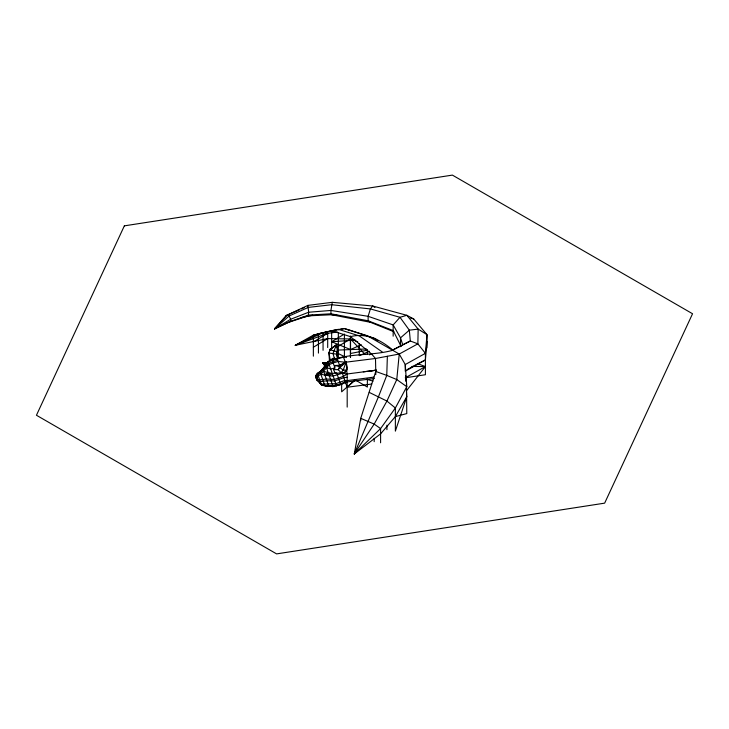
<?xml version="1.0" encoding="UTF-8"?>
<svg xmlns="http://www.w3.org/2000/svg" width="729" height="729" viewBox="0 0 729 729"><rect width="100%" height="100%" fill="white"/><g stroke="black" fill="none" stroke-linecap="round" stroke-linejoin="round"><path stroke-width="1.09" d="M350.494 336.005L350.467 357.356L350.467 336.652L331.649 330.674L313.361 335.149L295.281 345.3L327.695 338.602L350.503 338.967L357.766 341.783M387.363 356.271L386.762 375.399L378.497 396.685L354.285 453.957L380.593 433.864L395.364 416.605L406.782 396.694L406.381 390.042M331.649 349.264L331.649 330.674L344.416 328.56L367.361 335.768L399.237 354.048L405.251 364.555L405.251 371.179L425.408 359.953L426.984 341.3M401.15 346.466L393.159 330.556L368.127 320.769L330.939 313.789L308.649 315.065L290.625 321.334L274.569 328.87L286.041 315.63L307.92 305.387L332.251 302.325L372.665 305.989L406.837 315.302L418.154 329.107L417.863 343.851L399.237 354.048L396.776 379.554L386.926 401.059L374.177 424.096L354.285 453.957L360.746 418.328L375.781 371.444L375.49 358.486L371.425 353.847L350.467 336.652C366.332 332.506 380.784 339.96 392.749 350.02L410.318 340.999L417.863 343.851L425.408 353.328L425.408 374.733L405.251 377.804L425.408 366.578L417.863 363.725L407.083 369.63M336.98 356.663C336.443 352.645 338.821 348.817 336.525 344.662L330.082 349.218L328.934 353.283L329.526 361.648L330.064 359.616L329.052 353.027L336.771 354.203L337.901 358.067M340.015 373.284L344.771 372.565L346.876 369.949L347.25 367.325L346.129 362.058L340.261 364.937L339.887 367.571L338.247 369.694L333.499 369.567L335.304 365.466L338.985 365.347M340.261 364.937L338.247 369.694L341.09 372.683L344.771 372.565L345.336 370.487M332.251 302.325L330.939 310.445L330.939 313.789L331.595 314.746L370.396 322.291L393.87 331.731M328.934 353.283L330.082 349.218M345.801 381.75L345.555 382.625C338.01 385.933 329.335 387.846 321.38 384.839L316.951 380.237L315.511 376.191L317.315 373.139L319.976 371.772L325.635 365.466C323.102 370.022 318.309 372.127 315.511 376.191L316.951 380.237L320.313 381.613L326.947 380.784L334.866 380.875L343.888 377.668L347.186 377.294M336.643 354.458L337.6 351.26M373.977 377.112L347.186 380.602L340.68 384.602L333.044 386.607L325.881 365.94L324.041 364.372L326.182 366.76L328.223 365.557L328.797 363.725L322.674 362.933L326.182 366.76M325.435 364.208L325.754 363.069L325.435 364.208L328.223 365.557L322.674 362.933L328.497 362.905L322.701 363.015L324.232 364.91L325.416 364.145L322.701 363.015L328.497 362.905M406.782 396.694L395.364 431.131L395.364 408.003L406.782 386.698L405.251 364.555L425.408 353.328L426.984 334.666L413.68 318.938L406.837 315.302L399.993 317.297L393.159 324.924L393.159 336.187M346.129 362.058L346.876 369.949L343.195 370.077L339.887 367.571L346.129 362.058L343.195 370.077L341.09 372.683L335.376 373.549L333.499 369.567M336.525 344.662L330.009 349.82L337.527 351.861L336.525 344.662L332.971 353.483L334.392 358.313L336.288 358.668M307.556 306.189L307.92 305.387L308.649 312.24L308.285 315.857L289.094 322.182M315.675 376.647L316.094 375.353M315.994 377.54L317.798 374.487L320.441 373.048L326.027 366.35M323.84 367.79L325.635 365.448L322.801 369.129L325.544 365.001M326.774 363.242L328.004 361.484C348.325 352.599 371.981 356.244 393.232 350.166M316.322 378.424L317.051 377.923L317.479 379.189M376.31 370.177L347.186 373.977L343.45 376.383L334.374 379.445L326.346 379.053L319.712 379.882L316.486 378.88L318.291 375.827L320.906 374.323L329.171 364.618L333.208 362.951L338.21 361.456L345.346 362.258L375.49 358.486L399.237 354.048M406.609 390.58L425.408 366.578L411.931 366.432M325.881 365.94L322.701 363.015L324.396 363.352L325.599 362.641M324.833 363.534L325.581 362.586L328.797 363.725M324.232 364.91L324.724 364.263L327.348 366.569L327.048 365.748M326.874 363.47L328.205 361.93L332.233 360.263L343.496 357.164L345.346 362.258L341.737 364.983M279.927 323.649L274.569 328.87L290.625 321.334L290.625 319.275L289.094 316.003L287.563 314.782L274.569 328.87L290.625 319.275L308.649 312.24L330.939 310.445L368.127 316.313L393.159 324.924L400.503 337.864L402.772 344.781L392.749 350.02M354.285 453.957L380.593 428.579L395.364 408.003L386.926 401.059L369.257 392.402M374.378 378.506L345.346 382.133L347.186 387.236L353.911 381.176M355.151 379.882L341.655 391.819L341.655 384.092M319.976 371.772L320.906 374.323L329.39 375.845L332.324 373.558L335.54 372.838M333.044 386.607L328.77 386.224L324.815 374.688L328.223 372.528L332.324 373.558L336.525 385.923M346.266 381.367C338.721 385.513 329.736 386.607 321.38 384.839L319.293 381.586L321.38 384.839L320.878 383.363M280.136 325.48L274.569 328.87L289.094 316.003L308.285 307.41L331.595 304.713L370.396 308.923L399.993 317.297L409.334 330.173L410.318 340.999L402.772 344.781M313.361 341.956L327.695 333.308L337.472 332.05M313.361 347.241L327.695 338.602M361.32 344.781L350.467 349.528L331.649 341.755L344.416 334.046L344.416 357.155M336.424 347.46L350.503 338.967L364.992 354.403M327.695 347.533L327.695 333.308L295.281 345.3L318.436 333.736L338.329 329.317L359.306 335.905L382.324 352.007M417.863 363.725L425.408 359.953M369.393 354.832L371.425 353.847M295.281 345.3L323.065 332.734L335.878 330.228M286.041 315.63L299.355 309.779M301.405 308.886L304.476 307.538M360.308 355.214L369.375 351.26M328.688 363.27L337.727 360.108M347.186 407.11L347.186 373.977L342.366 373.257L333.189 376.027L329.39 375.845M319.776 382.935L320.623 382.616M328.77 386.224L324.897 385.914L320.906 374.323M327.695 333.308L323.065 332.734L313.361 335.149L313.361 356.171M395.364 416.605L406.782 413.58L406.454 383.372M300.649 317.735L312.641 315.22M338.01 329.809L344.416 328.56L375.408 338.621L377.777 341.081M367.598 350.148L350.503 353.492L350.503 336.816M324.214 364.855L327.348 366.569M347.186 387.236L371.744 384.028M348.334 330.647L350.503 330.365M369.712 371.034L376.273 370.186L363.306 371.826M324.041 364.372L322.674 362.933L327.33 363.097M331.649 341.755L355.214 340.069M308.285 315.857L331.595 314.746L338.256 315.493M337.263 350.111L366.432 348.972M324.924 364.801L322.701 363.015L325.781 363.124M347.186 380.602L344.844 380.465L335.823 383.664L321.197 384.21L317.388 373.467M324.232 363.68L322.701 363.015L325.17 363.479L324.888 362.705M324.897 364.746L322.674 362.933L325.152 363.425M322.701 363.015L324.396 363.352M322.783 368.983L323.676 371.453L328.223 372.528M322.674 362.933L324.806 363.479M366.559 379.217L373.057 381.121M410.445 317.981L413.68 318.938M335.304 365.466L339.094 366.587M326.519 367.698L330.711 368.965L335.039 368.136L331.923 359.525L332.16 360.299M336.607 352.754L346.503 357.584M356.089 380.438L367.361 387.063L367.361 379.198M374.934 307.51L372.665 305.989L370.396 308.923L368.127 316.313L368.127 320.769L370.396 322.291M406.782 386.698L396.776 379.554L386.762 375.399L375.781 371.444L375.781 374.66M345.364 382.206L345.555 382.625L342.366 373.257M336.916 357.975L339.942 366.341M323.676 371.453L324.815 374.688M332.324 373.558L328.004 361.484L328.187 362.131M336.607 372.601L340.68 384.602M346.576 370.068L347.186 373.977M405.688 375.608L406.235 381.158M333.025 358.185L333.171 360.272M405.716 378.943L405.853 381.167M426.984 347.924L426.984 334.666L418.154 329.107L409.334 330.173L400.503 337.864L400.503 346.694M386.926 425.189L386.926 429.663M380.593 442.795L380.593 428.579L374.177 424.096L360.746 418.328L360.746 420.597M374.177 438.339L374.177 441.683M367.361 349.92L367.361 354.385M359.306 343.496L359.306 355.661M338.329 332.47L338.329 358.595M323.065 332.734L323.065 350.321M318.436 333.736L318.436 353.109M124.349 225.853L36.45 415.248L276.601 553.894L604.651 503.147L692.55 313.752L452.399 175.106L124.349 225.853M329.945 373.74L329.089 374.988L326.328 374.67L328.497 373.312L329.945 373.74M334.392 358.313L331.959 359.98L330.064 359.616L334.392 358.313"/></g></svg>
